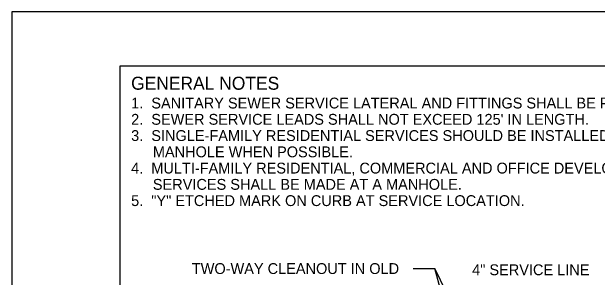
# Model space of a CAD drawing. Extents: x 2082697 to 2082705.5, y 13331283.5 to 13331294.5.
# Drawn here: x 2082696.97 to 2082702.36, y 13331292.09 to 13331294.54 of the extents above; entities that cross this region are included whole.
import ezdxf

# ---------------------------------------------------------------- set-up
doc = ezdxf.new("R2010")
doc.units = 0
for name, color, linetype in [('Detail Label', 7, 'Continuous'), ('Non-Print', 7, 'Continuous'), ('Sheet Title Block', 7, 'Continuous')]:
    doc.layers.add(name, color=color, linetype=linetype)

msp = doc.modelspace()

# ---------------------------------------------------------------- linework, layer by layer
at = {"layer": 'Detail Label'}
for p in [(2082700.6629, 13331292.1661), (2082701.3392, 13331291.204), (2082701.2399, 13331290.8291)]:
    msp.add_line(p, (2082700.8629, 13331292.1661), dxfattribs=at)
at = {"layer": 'Non-Print'}
msp.add_lwpolyline([(2082696.9663, 13331283.5354), (2082705.4663, 13331283.5354), (2082705.4663, 13331294.5354), (2082696.9663, 13331294.5354)], close=True, dxfattribs=at)
at = {"layer": 'Sheet Title Block'}
msp.add_lwpolyline([(2082697.9663, 13331294.0354), (2082704.9663, 13331294.0354), (2082704.9663, 13331285.5354), (2082697.9663, 13331285.5354)], close=True, dxfattribs=at)

# ---------------------------------------------------------------- texts
at = {"layer": 'Detail Label'}
for s, height, p in [('GENERAL NOTES', 0.12, (2082698.0663, 13331293.8154)), ('1.  SANITARY SEWER SERVICE LATERAL AND FITTINGS SHALL BE PVC - SDR 35.', 0.1, (2082698.0663, 13331293.6427)), ("2.  SEWER SERVICE LEADS SHALL NOT EXCEED 125' IN LENGTH.", 0.1, (2082698.0663, 13331293.4927)), ('3.  SINGLE-FAMILY RESIDENTIAL SERVICES SHOULD BE INSTALLED AT A ', 0.1, (2082698.0663, 13331293.3427)), ('MANHOLE WHEN POSSIBLE.', 0.1, (2082698.2663, 13331293.1927)), ('4.  MULTI-FAMILY RESIDENTIAL, COMMERCIAL AND OFFICE DEVELOPMENT ', 0.1, (2082698.0663, 13331293.0427)), ('SERVICES SHALL BE MADE AT A MANHOLE.', 0.1, (2082698.2663, 13331292.8927)), ('5.  "Y" ETCHED MARK ON CURB AT SERVICE LOCATION.', 0.1, (2082698.0663, 13331292.7427)), ('TWO-WAY CLEANOUT IN OLD', 0.1, (2082698.6254, 13331292.1161)), ('4" SERVICE LINE', 0.1, (2082701.2075, 13331292.1049))]:
    msp.add_text(s, height=height, dxfattribs=at).set_placement(p)

doc.saveas('drawing.dxf')
